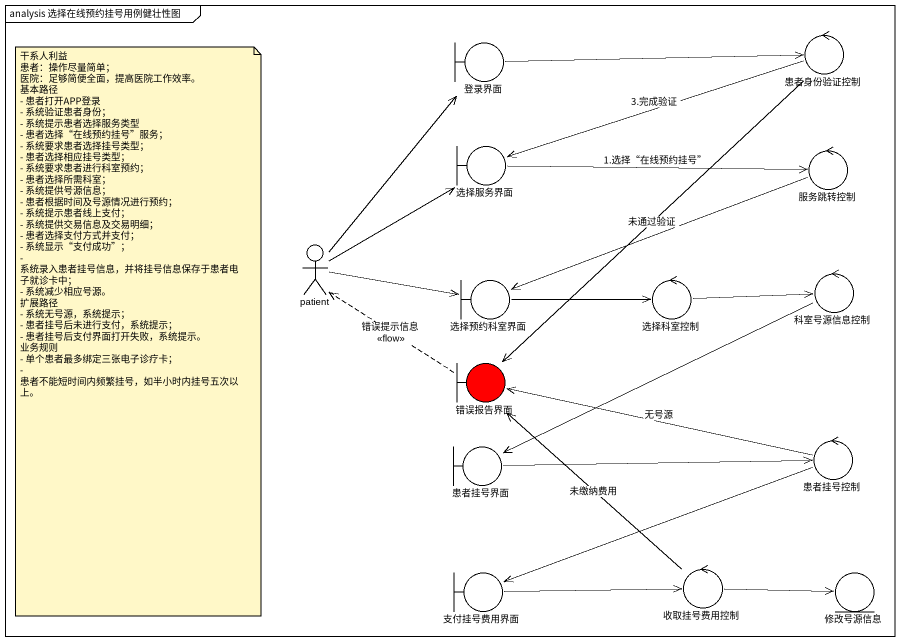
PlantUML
@startuml
mainframe analysis 选择在线预约挂号用例健壮性图
boundary 登录界面
control 患者身份验证控制
boundary 选择服务界面
control 服务跳转控制
actor patient
boundary 选择预约科室界面
control 选择科室控制
control 科室号源信息控制
boundary 错误报告界面 #FF0000
boundary 患者挂号界面
control 患者挂号控制
boundary 支付挂号费用界面
control 收取挂号费用控制
entity 修改号源信息
登录界面 -right-> 患者身份验证控制
患者身份验证控制 -left-> 选择服务界面 : 3.完成验证
患者身份验证控制 --> 错误报告界面 : 未通过验证
选择服务界面 -right-> 服务跳转控制 : 1.选择“在线预约挂号”
服务跳转控制 -left-> 选择预约科室界面
patient -up-> 登录界面
patient -up-> 选择服务界面
patient -right-> 选择预约科室界面
选择预约科室界面 -right-> 选择科室控制
选择科室控制 -right-> 科室号源信息控制
科室号源信息控制 -left-> 患者挂号界面
错误报告界面 .up.> patient : 错误提示信息\n<<flow>>
患者挂号界面 -right-> 患者挂号控制
患者挂号控制 -left-> 错误报告界面 : 无号源
患者挂号控制 -left-> 支付挂号费用界面
支付挂号费用界面 -right-> 收取挂号费用控制
收取挂号费用控制 -up-> 错误报告界面 : 未缴纳费用
收取挂号费用控制 -right-> 修改号源信息
note as N1
  干系人利益
  患者：操作尽量简单；
  医院：足够简便全面，提高医院工作效率。
  基本路径
  - 患者打开APP登录
  - 系统验证患者身份；
  - 系统提示患者选择服务类型
  - 患者选择“在线预约挂号”服务；
  - 系统要求患者选择挂号类型；
  - 患者选择相应挂号类型；
  - 系统要求患者进行科室预约；
  - 患者选择所需科室；
  - 系统提供号源信息；
  - 患者根据时间及号源情况进行预约；
  - 系统提示患者线上支付；
  - 系统提供交易信息及交易明细；
  - 患者选择支付方式并支付；
  - 系统显示“支付成功”；
  - 系统录入患者挂号信息，并将挂号信息保存于患者电子就诊卡中；
  - 系统减少相应号源。
  扩展路径
  - 系统无号源，系统提示；
  - 患者挂号后未进行支付，系统提示；
  - 患者挂号后支付界面打开失败，系统提示。
  业务规则
  - 单个患者最多绑定三张电子诊疗卡；
  - 患者不能短时间内频繁挂号，如半小时内挂号五次以上。
end note
@enduml
